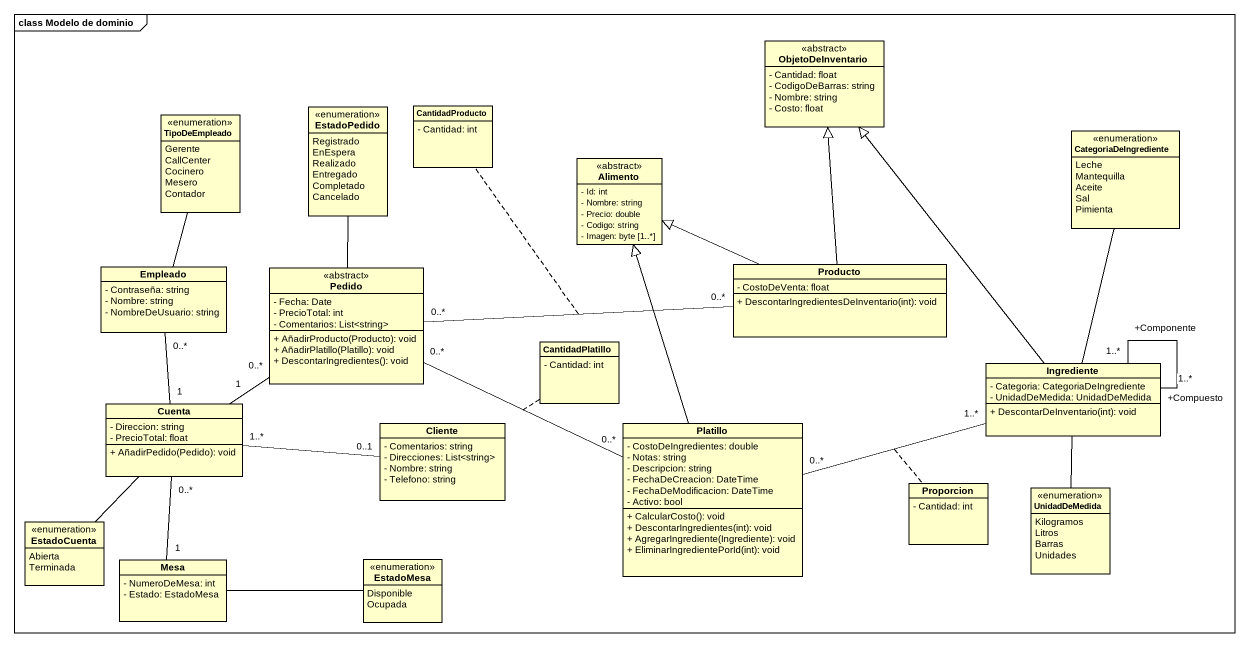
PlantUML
@startuml
mainframe class Modelo de dominio
hide circle
hide empty members
skinparam classAttributeIconSize 0
class ObjetoDeInventario <<abstract>> {
  - Cantidad: float
  - CodigoDeBarras: string
  - Nombre: string
  - Costo: float
}
class CantidadProducto {
  - Cantidad: int
}
enum TipoDeEmpleado {
  Gerente
  CallCenter
  Cocinero
  Mesero
  Contador
}
enum EstadoPedido {
  Registrado
  EnEspera
  Realizado
  Entregado
  Completado
  Cancelado
}
enum CategoriaDeIngrediente {
  Leche
  Mantequilla
  Aceite
  Sal
  Pimienta
}
class Alimento <<abstract>> {
  - Id: int
  - Nombre: string
  - Precio: double
  - Codigo: string
  - Imagen: byte [1..*]
}
class Producto {
  - CostoDeVenta: float
  + DescontarIngredientesDeInventario(int): void
}
class Empleado {
  - Contraseña: string
  - Nombre: string
  - NombreDeUsuario: string
}
class Pedido <<abstract>> {
  - Fecha: Date
  - PrecioTotal: int
  - Comentarios: List<string>
  + AñadirProducto(Producto): void
  + AñadirPlatillo(Platillo): void
  + DescontarIngredientes(): void
}
class CantidadPlatillo {
  - Cantidad: int
}
class Ingrediente {
  - Categoria: CategoriaDeIngrediente
  - UnidadDeMedida: UnidadDeMedida
  + DescontarDeInventario(int): void
}
class Cuenta {
  - Direccion: string
  - PrecioTotal: float
  + AñadirPedido(Pedido): void
}
class Cliente {
  - Comentarios: string
  - Direcciones: List<string>
  - Nombre: string
  - Telefono: string
}
class Platillo {
  - CostoDeIngredientes: double
  - Notas: string
  - Descripcion: string
  - FechaDeCreacion: DateTime
  - FechaDeModificacion: DateTime
  - Activo: bool
  + CalcularCosto(): void
  + DescontarIngredientes(int): void
  + AgregarIngrediente(Ingrediente): void
  + EliminarIngredientePorId(int): void
}
class Proporcion {
  - Cantidad: int
}
enum UnidadDeMedida {
  Kilogramos
  Litros
  Barras
  Unidades
}
enum EstadoCuenta {
  Abierta
  Terminada
}
class Mesa {
  - NumeroDeMesa: int
  - Estado: EstadoMesa
}
enum EstadoMesa {
  Disponible
  Ocupada
}
TipoDeEmpleado -- Empleado
EstadoPedido -- Pedido
CategoriaDeIngrediente -- Ingrediente
Producto -up-|> ObjetoDeInventario
Producto -left-|> Alimento
Empleado "0..*" -- "1" Cuenta
Pedido "0..*" -right- "0..*" Producto
(Pedido, Producto) .. CantidadProducto
Ingrediente -up-|> ObjetoDeInventario
Ingrediente "+Compuesto\n1..*" -- "+Componente\n1..*" Ingrediente
Ingrediente "1..*" -left- "0..*" Platillo
(Ingrediente, Platillo) .. Proporcion
Cuenta "1" -up- "0..*" Pedido
Cliente "0..1" -left- "1..*" Cuenta
Platillo -up-|> Alimento
Platillo "0..*" -left- "0..*" Pedido
(Platillo, Pedido) .. CantidadPlatillo
UnidadDeMedida -up- Ingrediente
EstadoCuenta -up- Cuenta
Mesa "1" -up- "0..*" Cuenta
EstadoMesa -left- Mesa
@enduml
